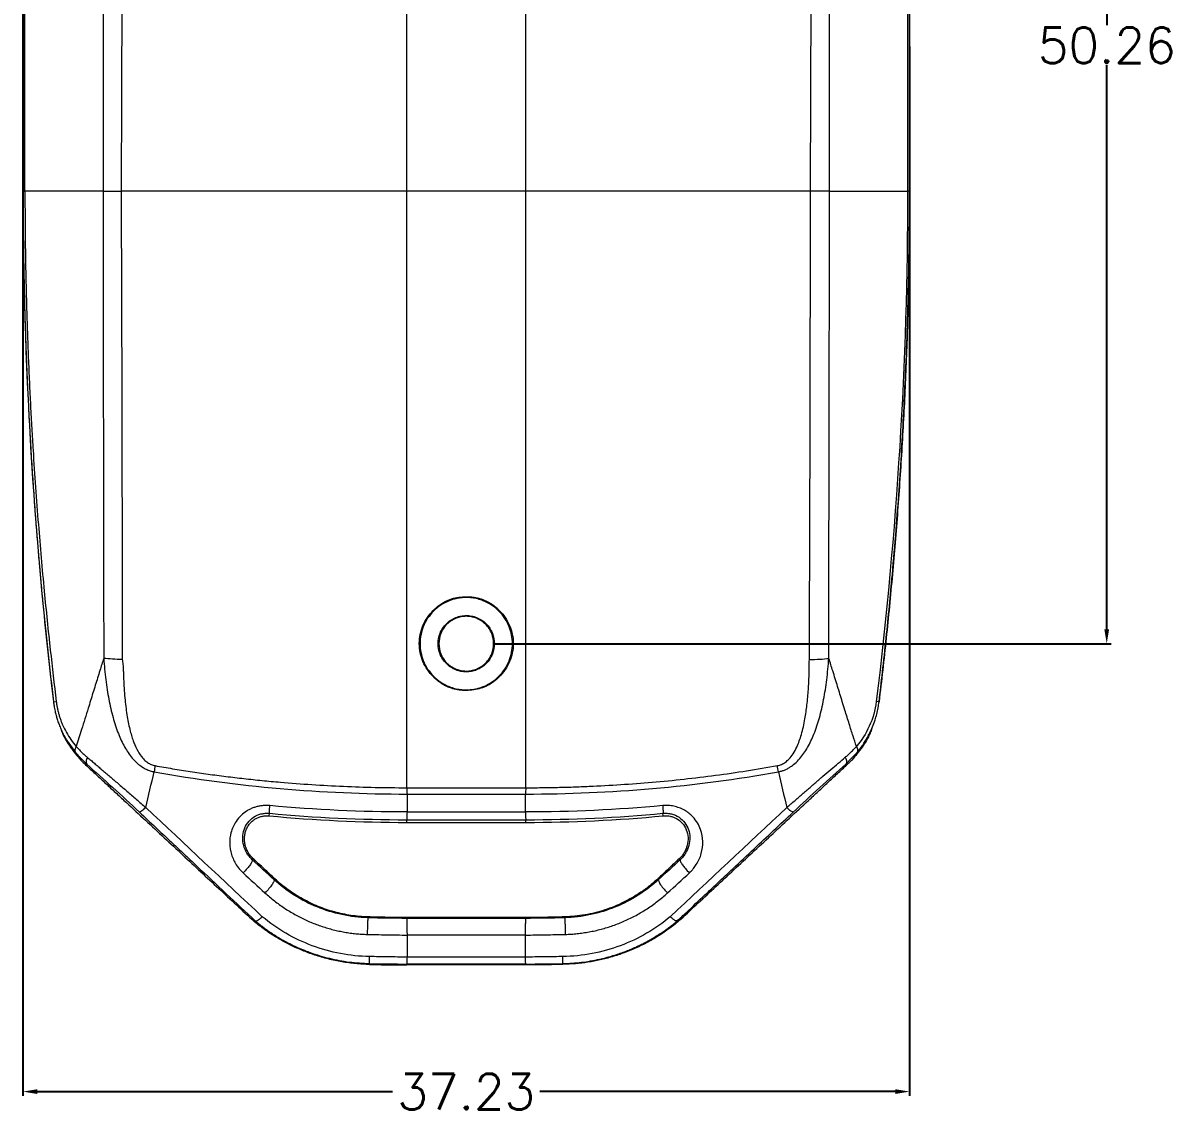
# Model space of a CAD drawing. Header units: inches. Extents: x 1127 to 2406, y 573 to 922.
# Drawn here: x 2305.61 to 2353.82, y 662.34 to 708.21 of the extents above; entities that cross this region are included whole.
import ezdxf

# ---------------------------------------------------------------- set-up
doc = ezdxf.new("R2010")
doc.units = ezdxf.units.IN
doc.styles.get("Standard").update_dxf_attribs({"font": 'txt', "bigfont": 'gbcbig.shx'})
doc.dimstyles.new('2', dxfattribs={"dimtxt": 1.5, "dimasz": 0.6, "dimexe": 0.18, "dimexo": 0.0625, "dimgap": 0.09, "dimtad": 0, "dimtih": 1, "dimtoh": 1, "dimzin": 0, "dimdsep": 46, "dimtxsty": 'Standard', "dimcen": 0, "dimadec": 0, "dimazin": 2, "dimtfac": 1, "dimtofl": 0, "dimtmove": 0, "dimatfit": 3, "dimfxl": 1, "dimtolj": 1, "dimtzin": 0, "dimarcsym": 0})

# ---------------------------------------------------------------- blocks, each defined once
blk = doc.blocks.new('*D184')
at = {"color": 0, "lineweight": -2}
for p, q in [((2305.614, 707.227), (2305.614, 663.147)), ((2342.839, 707.227), (2342.839, 663.147)), ((2306.214, 663.327), (2321.136, 663.327)), ((2342.239, 663.327), (2327.316, 663.327))]:
    blk.add_line(p, q, dxfattribs=at)
at = {"color": 0}
for points in [[(2306.214, 663.427), (2306.214, 663.227), (2305.614, 663.327)], [(2342.239, 663.427), (2342.239, 663.227), (2342.839, 663.327)]]:
    blk.add_solid(points, dxfattribs=at)
at = {"layer": 'Defpoints', "color": 0}
for p in [(2305.614, 707.289), (2342.839, 707.289), (2342.839, 663.327)]:
    blk.add_point(p, dxfattribs=at)
at = {"color": 0, "insert": (2324.226, 663.327), "char_height": 1.5, "attachment_point": 5}
blk.add_mtext('\\A1;37.23', dxfattribs=at)
blk = doc.blocks.new('*D185')
at = {"color": 0, "lineweight": -2}
for p, q in [((2326.261, 732.402), (2351.298, 732.402)), ((2351.118, 731.802), (2351.118, 708.111)), ((2351.118, 682.739), (2351.118, 706.431)), ((2325.439, 682.139), (2351.298, 682.139))]:
    blk.add_line(p, q, dxfattribs=at)
at = {"color": 0}
for points in [[(2351.018, 731.802), (2351.218, 731.802), (2351.118, 732.402)], [(2351.018, 682.739), (2351.218, 682.739), (2351.118, 682.139)]]:
    blk.add_solid(points, dxfattribs=at)
at = {"layer": 'Defpoints', "color": 0}
for p in [(2326.199, 732.402), (2351.118, 732.402), (2325.376, 682.139)]:
    blk.add_point(p, dxfattribs=at)
at = {"color": 0, "insert": (2351.118, 707.271), "char_height": 1.5, "attachment_point": 5}
blk.add_mtext('\\A1;50.26', dxfattribs=at)

msp = doc.modelspace()

# ---------------------------------------------------------------- linework, layer by layer
at = {"color": 7, "linetype": 'Continuous', "lineweight": 15}
for p, q in [((2305.614, 701.139), (2305.614, 713.439)), ((2305.618, 713.439), (2305.618, 701.139)), ((2305.697, 701.14), (2305.697, 713.439)), ((2308.977, 713.439), (2308.977, 701.139)), ((2309.778, 713.439), (2309.735, 701.139)), ((2338.676, 701.139), (2338.718, 713.439)), ((2339.475, 701.139), (2339.475, 713.439)), ((2342.756, 713.439), (2342.756, 701.14)), ((2342.835, 701.139), (2342.835, 713.439)), ((2342.839, 713.439), (2342.839, 701.139)), ((2321.726, 701.139), (2321.726, 709.129)), ((2326.726, 701.139), (2326.726, 709.129)), ((2305.614, 701.139), (2305.618, 701.139)), ((2321.726, 701.139), (2309.735, 701.139)), ((2326.726, 701.139), (2321.726, 701.139)), ((2338.676, 701.139), (2326.726, 701.139)), ((2342.839, 701.139), (2342.835, 701.139)), ((2308.045, 677.331), (2307.815, 677.569)), ((2340.407, 677.331), (2340.638, 677.569)), ((2308.291, 677.079), (2308.242, 677.054)), ((2340.162, 677.079), (2340.211, 677.054)), ((2321.727, 676.089), (2326.726, 676.089)), ((2321.739, 675.823), (2326.714, 675.823)), ((2315.957, 674.909), (2315.967, 675.015)), ((2321.739, 675.07), (2326.714, 675.07)), ((2332.496, 674.909), (2332.486, 675.015)), ((2321.726, 674.746), (2326.726, 674.746)), ((2321.726, 674.633), (2321.726, 674.746)), ((2321.726, 674.633), (2326.726, 674.633)), ((2326.726, 674.633), (2326.726, 674.746)), ((2315.281, 673.109), (2315.242, 673.067)), ((2316.187, 672.266), (2316.153, 672.23)), ((2332.266, 672.266), (2332.3, 672.23)), ((2315.341, 670.457), (2315.218, 670.571)), ((2320.094, 670.663), (2320.093, 670.628)), ((2321.726, 670.639), (2321.726, 670.603)), ((2326.726, 670.639), (2321.726, 670.639)), ((2326.726, 670.603), (2321.726, 670.603)), ((2326.726, 670.603), (2326.726, 670.639)), ((2328.36, 670.628), (2328.359, 670.663)), ((2333.112, 670.457), (2333.235, 670.571)), ((2315.341, 670.457), (2315.371, 670.491)), ((2333.112, 670.457), (2333.082, 670.491)), ((2321.739, 669.902), (2321.739, 668.978)), ((2326.714, 669.902), (2321.739, 669.902)), ((2326.714, 668.978), (2326.714, 669.902)), ((2320.167, 668.703), (2320.167, 668.666)), ((2326.726, 668.685), (2321.726, 668.685)), ((2321.726, 668.685), (2321.726, 668.648)), ((2326.726, 668.648), (2321.726, 668.648)), ((2326.714, 668.978), (2321.739, 668.978)), ((2326.726, 668.648), (2326.726, 668.685)), ((2328.286, 668.666), (2328.285, 668.703))]:
    msp.add_line(p, q, dxfattribs=at)
at = {"color": 8, "linetype": 'Continuous', "lineweight": 15}
for p, q in [((2307.539, 677.961), (2307.815, 677.569)), ((2308.291, 677.079), (2308.045, 677.331)), ((2340.162, 677.079), (2340.407, 677.331))]:
    msp.add_line(p, q, dxfattribs=at)
at = {"color": 7, "linetype": 'Continuous', "lineweight": 15, "flags": 128}
msp.add_lwpolyline([(2333.211, 673.067), (2333.191, 673.088), (2333.172, 673.109)], dxfattribs=at)
at = {"color": 7, "linetype": 'Continuous', "lineweight": 15}
for centre, start, end in [((2321.726, 735.139), 264.52796, 270), ((2326.726, 735.139), 270, 275.47204)]:
    msp.add_arc(centre, 60.506, start, end, dxfattribs=at)
for points in [[(2305.614, 701.139), (2305.614, 693.974), (2306.042, 686.809), (2306.896, 679.696)], [(2305.618, 701.139), (2305.622, 701.139), (2305.65, 701.139), (2305.697, 701.14)], [(2308.977, 701.139), (2307.696, 701.14), (2306.588, 701.14), (2305.697, 701.14)], [(2308.977, 701.139), (2309.194, 701.139), (2309.459, 701.139), (2309.735, 701.139)], [(2321.727, 676.089), (2321.727, 684.36), (2321.726, 692.75), (2321.726, 701.139)], [(2326.726, 676.089), (2326.726, 684.36), (2326.726, 692.75), (2326.726, 701.139)], [(2339.475, 701.139), (2340.757, 701.14), (2341.865, 701.14), (2342.756, 701.14)], [(2342.756, 701.14), (2342.756, 693.977), (2342.309, 686.816), (2341.441, 679.709)], [(2342.835, 701.139), (2342.831, 701.139), (2342.802, 701.139), (2342.756, 701.14)], [(2306.896, 679.696), (2306.901, 679.696), (2306.944, 679.701), (2307.012, 679.709)], [(2341.557, 679.696), (2341.552, 679.696), (2341.508, 679.701), (2341.441, 679.709)], [(2308.043, 677.251), (2308.108, 677.183), (2308.174, 677.117), (2308.242, 677.054)], [(2311.163, 677.016), (2311.149, 676.928), (2311.135, 676.841), (2311.122, 676.756)], [(2337.331, 676.756), (2337.318, 676.841), (2337.304, 676.928), (2337.289, 677.016)], [(2310.771, 675.257), (2310.884, 675.752), (2311.003, 676.253), (2311.122, 676.756)], [(2337.331, 676.756), (2337.45, 676.253), (2337.569, 675.752), (2337.682, 675.257)], [(2321.727, 676.089), (2321.731, 675.998), (2321.735, 675.909), (2321.739, 675.823)], [(2321.739, 675.823), (2321.739, 675.572), (2321.739, 675.32), (2321.739, 675.07)], [(2326.726, 676.089), (2326.722, 675.998), (2326.718, 675.909), (2326.714, 675.823)], [(2326.714, 675.07), (2326.714, 675.32), (2326.714, 675.572), (2326.714, 675.823)], [(2321.739, 675.07), (2319.815, 675.069), (2317.892, 675.159), (2315.978, 675.338)], [(2332.474, 675.338), (2330.561, 675.159), (2328.638, 675.069), (2326.714, 675.07)], [(2315.66, 670.672), (2314.045, 672.188), (2312.414, 673.718), (2310.771, 675.257)], [(2315.967, 675.015), (2317.88, 674.836), (2319.803, 674.746), (2321.726, 674.746)], [(2326.726, 674.746), (2328.65, 674.746), (2330.573, 674.836), (2332.486, 675.015)], [(2337.682, 675.257), (2336.039, 673.718), (2334.408, 672.188), (2332.793, 670.672)], [(2316.153, 672.23), (2315.85, 672.508), (2315.546, 672.787), (2315.242, 673.067)], [(2333.211, 673.067), (2332.907, 672.787), (2332.603, 672.508), (2332.3, 672.23)], [(2314.857, 672.514), (2315.163, 672.234), (2315.469, 671.953), (2315.774, 671.674)], [(2332.679, 671.674), (2332.984, 671.953), (2333.29, 672.234), (2333.596, 672.514)], [(2320.094, 670.663), (2319.855, 670.67), (2319.384, 670.713), (2318.685, 670.86), (2318, 671.092), (2317.347, 671.406), (2316.739, 671.794), (2316.366, 672.099), (2316.187, 672.266)], [(2321.726, 670.603), (2321.182, 670.603), (2320.637, 670.611), (2320.093, 670.628)], [(2328.36, 670.628), (2327.816, 670.611), (2327.271, 670.603), (2326.726, 670.603)], [(2320.167, 668.703), (2320.687, 668.691), (2321.207, 668.685), (2321.726, 668.685)], [(2326.726, 668.685), (2327.246, 668.685), (2327.766, 668.691), (2328.285, 668.703)]]:
    msp.add_open_spline(points, degree=3, dxfattribs=at)
for points, knots in [([(2305.618, 701.139), (2305.618, 700.861), (2305.619, 700.3), (2305.625, 699.45), (2305.635, 698.582), (2305.65, 697.698), (2305.669, 696.796), (2305.69, 696.014), (2305.709, 695.39), (2305.726, 694.889), (2305.746, 694.327), (2305.773, 693.623), (2305.811, 692.765), (2305.861, 691.753), (2305.921, 690.659), (2305.987, 689.583), (2306.055, 688.563), (2306.123, 687.623), (2306.191, 686.754), (2306.245, 686.087), (2306.278, 685.708), (2306.29, 685.577)], [0, 0, 0, 0, 0.053466, 0.10804, 0.163722, 0.220513, 0.278412, 0.33742, 0.371007, 0.398677, 0.43399, 0.479208, 0.53433, 0.599355, 0.674286, 0.745319, 0.806864, 0.871006, 0.926899, 0.974543, 1, 1, 1, 1]), ([(2305.697, 701.14), (2305.698, 700.718), (2305.7, 699.889), (2305.713, 698.665), (2305.734, 697.48), (2305.762, 696.334), (2305.797, 695.227), (2305.836, 694.16), (2305.88, 693.132), (2305.929, 692.143), (2305.981, 691.193), (2306.08, 689.531), (2306.242, 687.253), (2306.49, 684.452), (2306.743, 681.973), (2306.926, 680.428), (2307.012, 679.709)], [0, 0, 0, 0, 0.0588048, 0.1157916, 0.170961, 0.2243135, 0.2758495, 0.3255691, 0.3734726, 0.4195599, 0.463831, 0.5062859, 0.6519677, 0.7828207, 0.8988353, 1, 1, 1, 1]), ([(2308.977, 701.139), (2308.978, 697.857), (2308.983, 694.576), (2308.995, 688.032), (2309.002, 684.769), (2309.003, 681.521)], [0, 0, 0, 0, 0.5, 0.5, 1, 1, 1, 1]), ([(2309.735, 701.139), (2309.736, 700.728), (2309.74, 699.905), (2309.744, 698.67), (2309.749, 697.436), (2309.753, 696.203), (2309.757, 694.97), (2309.76, 693.738), (2309.764, 692.507), (2309.766, 691.276), (2309.769, 690.047), (2309.771, 688.818), (2309.773, 687.591), (2309.774, 686.365), (2309.775, 685.14), (2309.776, 683.916), (2309.777, 682.694), (2309.777, 681.881), (2309.777, 681.474)], [0, 0, 0, 0, 0.062601, 0.125189, 0.187763, 0.250324, 0.312871, 0.375405, 0.437925, 0.500432, 0.562925, 0.625405, 0.687872, 0.750324, 0.812764, 0.875189, 0.937601, 1, 1, 1, 1]), ([(2338.631, 681.473), (2338.633, 681.881), (2338.636, 682.697), (2338.641, 683.923), (2338.646, 685.15), (2338.651, 686.377), (2338.655, 687.605), (2338.658, 688.834), (2338.662, 690.064), (2338.665, 691.293), (2338.667, 692.524), (2338.67, 693.754), (2338.672, 694.985), (2338.673, 696.216), (2338.675, 697.447), (2338.675, 698.678), (2338.676, 699.908), (2338.676, 700.729), (2338.676, 701.139)], [0, 0, 0, 0, 0.062606, 0.125198, 0.187775, 0.250339, 0.312888, 0.375423, 0.437944, 0.500451, 0.562944, 0.625422, 0.687887, 0.750337, 0.812774, 0.875197, 0.937605, 1, 1, 1, 1]), ([(2339.475, 701.139), (2339.363, 701.139), (2339.236, 701.139), (2338.964, 701.139), (2338.819, 701.139), (2338.676, 701.139)], [0, 0, 0, 0, 0.5, 0.5, 1, 1, 1, 1]), ([(2339.45, 681.521), (2339.451, 684.769), (2339.458, 688.032), (2339.47, 694.576), (2339.475, 697.857), (2339.475, 701.139)], [0, 0, 0, 0, 0.5, 0.5, 1, 1, 1, 1]), ([(2341.557, 679.696), (2341.606, 680.11), (2341.712, 681.005), (2341.857, 682.348), (2341.995, 683.715), (2342.135, 685.226), (2342.319, 687.405), (2342.515, 690.224), (2342.663, 693.095), (2342.751, 695.49), (2342.8, 697.428), (2342.83, 699.299), (2342.833, 700.531), (2342.835, 701.139)], [0, 0, 0, 0, 0.05819, 0.125869, 0.188436, 0.250022, 0.33766, 0.49361, 0.644405, 0.738936, 0.828057, 0.915078, 1, 1, 1, 1]), ([(2342.839, 701.139), (2342.838, 700.691), (2342.836, 699.795), (2342.821, 698.45), (2342.796, 697.107), (2342.761, 695.764), (2342.716, 694.422), (2342.661, 693.08), (2342.596, 691.739), (2342.52, 690.398), (2342.435, 689.058), (2342.34, 687.719), (2342.235, 686.38), (2342.12, 685.042), (2341.995, 683.704), (2341.859, 682.367), (2341.715, 681.031), (2341.61, 680.141), (2341.557, 679.696)], [0, 0, 0, 0, 0.062561, 0.125098, 0.187613, 0.250112, 0.312596, 0.37507, 0.437537, 0.5, 0.562463, 0.62493, 0.687404, 0.749888, 0.812387, 0.874902, 0.937439, 1, 1, 1, 1]), ([(2324.226, 680.174), (2324.178, 680.174), (2324.081, 680.176), (2323.939, 680.191), (2323.801, 680.214), (2323.666, 680.248), (2323.536, 680.29), (2323.41, 680.343), (2323.288, 680.404), (2323.17, 680.476), (2323.057, 680.556), (2322.947, 680.647), (2322.783, 680.802), (2322.586, 681.04), (2322.398, 681.382), (2322.279, 681.753), (2322.241, 682.143), (2322.279, 682.532), (2322.397, 682.904), (2322.585, 683.246), (2322.818, 683.527), (2323.072, 683.75), (2323.331, 683.914), (2323.612, 684.03), (2323.913, 684.101), (2324.12, 684.109), (2324.226, 684.113)], [0, 0, 0, 0, 0.02356, 0.046562, 0.069117, 0.091343, 0.113363, 0.135304, 0.157293, 0.179457, 0.201921, 0.224803, 0.248217, 0.311594, 0.374023, 0.436882, 0.500181, 0.563431, 0.626242, 0.688549, 0.751838, 0.802601, 0.85148, 0.89978, 0.948856, 1, 1, 1, 1]), ([(2324.226, 684.078), (2324.177, 684.077), (2324.08, 684.075), (2323.935, 684.058), (2323.792, 684.031), (2323.65, 683.993), (2323.434, 683.916), (2323.154, 683.772), (2322.846, 683.52), (2322.594, 683.212), (2322.416, 682.867), (2322.31, 682.505), (2322.276, 682.139), (2322.31, 681.774), (2322.416, 681.412), (2322.594, 681.067), (2322.846, 680.759), (2323.154, 680.507), (2323.463, 680.347), (2323.743, 680.256), (2323.983, 680.209), (2324.145, 680.203), (2324.226, 680.2)], [0, 0, 0, 0, 0.024149, 0.048098, 0.071984, 0.095947, 0.120123, 0.185061, 0.250087, 0.315024, 0.38005, 0.439994, 0.500024, 0.559968, 0.619998, 0.684936, 0.749962, 0.8149, 0.879926, 0.920038, 0.959849, 1, 1, 1, 1]), ([(2324.226, 684.113), (2324.275, 684.113), (2324.372, 684.111), (2324.514, 684.096), (2324.653, 684.073), (2324.787, 684.039), (2324.918, 683.997), (2325.044, 683.944), (2325.166, 683.882), (2325.284, 683.811), (2325.397, 683.73), (2325.507, 683.639), (2325.671, 683.484), (2325.868, 683.246), (2326.056, 682.904), (2326.174, 682.533), (2326.211, 682.143), (2326.174, 681.753), (2326.055, 681.382), (2325.867, 681.04), (2325.634, 680.759), (2325.38, 680.536), (2325.121, 680.373), (2324.84, 680.257), (2324.54, 680.186), (2324.332, 680.178), (2324.226, 680.174)], [0, 0, 0, 0, 0.023592, 0.046623, 0.069204, 0.091452, 0.113489, 0.135443, 0.15744, 0.179609, 0.202073, 0.224951, 0.248356, 0.311624, 0.373948, 0.436744, 0.500008, 0.563293, 0.626167, 0.688578, 0.751976, 0.802754, 0.851625, 0.899896, 0.948923, 1, 1, 1, 1]), ([(2324.226, 680.2), (2324.275, 680.201), (2324.373, 680.203), (2324.518, 680.22), (2324.661, 680.247), (2324.802, 680.286), (2325.019, 680.362), (2325.299, 680.507), (2325.607, 680.759), (2325.859, 681.067), (2326.037, 681.411), (2326.143, 681.773), (2326.177, 682.139), (2326.143, 682.505), (2326.037, 682.867), (2325.859, 683.211), (2325.607, 683.519), (2325.299, 683.772), (2324.99, 683.931), (2324.71, 684.022), (2324.47, 684.069), (2324.308, 684.075), (2324.226, 684.078)], [0, 0, 0, 0, 0.0241489, 0.0480977, 0.0719841, 0.0959468, 0.120123, 0.1850608, 0.2500866, 0.3150244, 0.3800503, 0.4399937, 0.5000244, 0.5599678, 0.6199984, 0.6849362, 0.7499621, 0.8148999, 0.8799258, 0.9200385, 0.9598492, 1, 1, 1, 1]), ([(2324.226, 680.956), (2324.189, 680.957), (2324.115, 680.959), (2324.005, 680.975), (2323.896, 681.001), (2323.75, 681.051), (2323.572, 681.143), (2323.384, 681.297), (2323.23, 681.485), (2323.088, 681.761), (2323.015, 682.139), (2323.088, 682.518), (2323.23, 682.793), (2323.384, 682.981), (2323.572, 683.135), (2323.782, 683.243), (2324.003, 683.31), (2324.152, 683.318), (2324.226, 683.322)], [0, 0, 0, 0, 0.030171, 0.06009, 0.090027, 0.120251, 0.185238, 0.25037, 0.315358, 0.38049, 0.500066, 0.619641, 0.684629, 0.749761, 0.814748, 0.879881, 0.939905, 1, 1, 1, 1]), ([(2324.226, 683.289), (2324.19, 683.288), (2324.118, 683.286), (2324.011, 683.271), (2323.905, 683.245), (2323.763, 683.196), (2323.59, 683.107), (2323.408, 682.958), (2323.258, 682.775), (2323.12, 682.507), (2323.049, 682.139), (2323.12, 681.771), (2323.258, 681.503), (2323.408, 681.321), (2323.59, 681.171), (2323.795, 681.066), (2324.01, 681.001), (2324.154, 680.993), (2324.226, 680.989)], [0, 0, 0, 0, 0.0301704, 0.0600891, 0.0900259, 0.1202505, 0.185236, 0.2503702, 0.3153558, 0.38049, 0.5000655, 0.6196411, 0.6846266, 0.7497608, 0.8147463, 0.8798805, 0.939904, 1, 1, 1, 1]), ([(2324.226, 683.322), (2324.264, 683.321), (2324.338, 683.319), (2324.448, 683.303), (2324.557, 683.277), (2324.703, 683.227), (2324.881, 683.135), (2325.069, 682.982), (2325.223, 682.794), (2325.365, 682.518), (2325.438, 682.139), (2325.365, 681.761), (2325.223, 681.485), (2325.069, 681.297), (2324.881, 681.143), (2324.671, 681.035), (2324.45, 680.968), (2324.301, 680.96), (2324.226, 680.956)], [0, 0, 0, 0, 0.030171, 0.06009, 0.090027, 0.120251, 0.185238, 0.25037, 0.315358, 0.38049, 0.500066, 0.619641, 0.684629, 0.749761, 0.814748, 0.879881, 0.939905, 1, 1, 1, 1]), ([(2324.226, 680.989), (2324.263, 680.99), (2324.335, 680.992), (2324.442, 681.008), (2324.548, 681.033), (2324.69, 681.082), (2324.862, 681.171), (2325.045, 681.32), (2325.195, 681.503), (2325.333, 681.771), (2325.404, 682.139), (2325.333, 682.507), (2325.195, 682.775), (2325.045, 682.958), (2324.863, 683.108), (2324.658, 683.212), (2324.443, 683.278), (2324.299, 683.285), (2324.226, 683.289)], [0, 0, 0, 0, 0.03017, 0.060089, 0.090026, 0.120251, 0.185236, 0.25037, 0.315356, 0.38049, 0.500066, 0.619641, 0.684627, 0.749761, 0.814746, 0.879881, 0.939904, 1, 1, 1, 1]), ([(2309.003, 681.521), (2308.949, 681.352), (2308.831, 680.974), (2308.648, 680.383), (2308.484, 679.853), (2308.292, 679.233), (2308.092, 678.591), (2307.923, 678.062), (2307.847, 677.827)], [0, 0, 0, 0, 0.13616, 0.303585, 0.477146, 0.56388, 0.806289, 1, 1, 1, 1]), ([(2309.777, 681.474), (2309.638, 681.477), (2309.498, 681.482), (2309.234, 681.498), (2309.11, 681.508), (2309.003, 681.521)], [0, 0, 0, 0, 0.5, 0.5, 1, 1, 1, 1]), ([(2309.003, 681.521), (2309.015, 681.369), (2309.038, 681.071), (2309.088, 680.633), (2309.147, 680.212), (2309.217, 679.807), (2309.298, 679.419), (2309.391, 679.048), (2309.496, 678.696), (2309.646, 678.277), (2309.821, 677.896), (2310.028, 677.559), (2310.205, 677.324), (2310.404, 677.119), (2310.605, 676.967), (2310.786, 676.865), (2310.953, 676.796), (2311.067, 676.769), (2311.122, 676.756)], [0, 0, 0, 0, 0.082624, 0.162497, 0.239643, 0.314091, 0.385876, 0.455037, 0.521625, 0.585702, 0.696891, 0.748233, 0.800141, 0.856341, 0.902548, 0.936551, 0.96908, 1, 1, 1, 1]), ([(2309.777, 681.474), (2309.783, 681.441), (2309.798, 681.372), (2309.811, 681.261), (2309.822, 681.137), (2309.827, 681.02), (2309.832, 680.828), (2309.847, 680.415), (2309.889, 679.799), (2309.979, 679.098), (2310.1, 678.504), (2310.25, 678.014), (2310.408, 677.664), (2310.562, 677.424), (2310.695, 677.267), (2310.84, 677.146), (2310.996, 677.057), (2311.108, 677.03), (2311.163, 677.016)], [0, 0, 0, 0, 0.02022, 0.043013, 0.06844, 0.096547, 0.114476, 0.186282, 0.349062, 0.492911, 0.618296, 0.719372, 0.805305, 0.851212, 0.892522, 0.930202, 0.965518, 1, 1, 1, 1]), ([(2337.289, 677.016), (2337.319, 677.023), (2337.379, 677.036), (2337.466, 677.068), (2337.549, 677.11), (2337.63, 677.163), (2337.708, 677.226), (2337.823, 677.339), (2337.965, 677.527), (2338.146, 677.869), (2338.318, 678.358), (2338.448, 678.951), (2338.539, 679.585), (2338.593, 680.201), (2338.625, 680.838), (2338.629, 681.257), (2338.631, 681.473)], [0, 0, 0, 0, 0.01855, 0.037137, 0.056018, 0.075438, 0.09562, 0.116767, 0.173236, 0.238005, 0.35198, 0.488578, 0.609285, 0.743444, 0.86747, 1, 1, 1, 1]), ([(2337.331, 676.756), (2337.373, 676.766), (2337.458, 676.785), (2337.584, 676.83), (2337.711, 676.888), (2337.858, 676.975), (2338.039, 677.111), (2338.298, 677.373), (2338.58, 677.787), (2338.85, 678.369), (2339.071, 679.045), (2339.244, 679.809), (2339.374, 680.642), (2339.424, 681.221), (2339.45, 681.521)], [0, 0, 0, 0, 0.023316, 0.047593, 0.072759, 0.098802, 0.140373, 0.195066, 0.297767, 0.410938, 0.542141, 0.683827, 0.836362, 1, 1, 1, 1]), ([(2338.631, 681.473), (2338.78, 681.475), (2338.929, 681.481), (2339.209, 681.497), (2339.339, 681.508), (2339.45, 681.521)], [0, 0, 0, 0, 0.5, 0.5, 1, 1, 1, 1]), ([(2340.606, 677.827), (2340.559, 677.971), (2340.459, 678.283), (2340.298, 678.792), (2340.148, 679.275), (2339.986, 679.798), (2339.817, 680.346), (2339.63, 680.95), (2339.506, 681.345), (2339.45, 681.521)], [0, 0, 0, 0, 0.119148, 0.257756, 0.415961, 0.512662, 0.682167, 0.858649, 1, 1, 1, 1]), ([(2306.896, 679.696), (2306.903, 679.638), (2306.92, 679.509), (2306.957, 679.319), (2307.003, 679.133), (2307.053, 678.959), (2307.114, 678.779), (2307.232, 678.485), (2307.366, 678.197), (2307.504, 678.009), (2307.539, 677.961)], [0, 0, 0, 0, 0.089518, 0.202941, 0.301424, 0.389243, 0.489249, 0.601318, 0.89862, 1, 1, 1, 1]), ([(2307.012, 679.709), (2307.018, 679.66), (2307.031, 679.563), (2307.059, 679.419), (2307.091, 679.277), (2307.129, 679.138), (2307.173, 679), (2307.223, 678.864), (2307.306, 678.664), (2307.435, 678.405), (2307.625, 678.101), (2307.772, 677.919), (2307.847, 677.827)], [0, 0, 0, 0, 0.066506, 0.132682, 0.198779, 0.265034, 0.331669, 0.398885, 0.466867, 0.63842, 0.815552, 1, 1, 1, 1]), ([(2341.441, 679.709), (2341.397, 679.346), (2341.294, 678.992), (2341.003, 678.356), (2340.817, 678.073), (2340.606, 677.827)], [0, 0, 0, 0, 0.5, 0.5, 1, 1, 1, 1]), ([(2340.919, 677.954), (2340.958, 678.014), (2341.051, 678.155), (2341.172, 678.387), (2341.292, 678.654), (2341.388, 678.917), (2341.465, 679.185), (2341.522, 679.44), (2341.546, 679.612), (2341.557, 679.696)], [0, 0, 0, 0, 0.119928, 0.285183, 0.430028, 0.592868, 0.730217, 0.868986, 1, 1, 1, 1]), ([(2307.198, 678.577), (2307.221, 678.511), (2307.322, 678.23), (2307.597, 677.773), (2307.894, 677.425), (2308.043, 677.251)], [0, 0, 0, 0, 0.1314662, 0.5655415, 1, 1, 1, 1]), ([(2341.259, 678.587), (2341.234, 678.518), (2341.133, 678.234), (2340.857, 677.773), (2340.559, 677.425), (2340.41, 677.251)], [0, 0, 0, 0, 0.136735, 0.568022, 1, 1, 1, 1]), ([(2307.847, 677.827), (2307.82, 677.777), (2307.801, 677.726), (2307.789, 677.637), (2307.796, 677.598), (2307.815, 677.569)], [0, 0, 0, 0, 0.5, 0.5, 1, 1, 1, 1]), ([(2307.847, 677.827), (2307.884, 677.786), (2307.957, 677.704), (2308.073, 677.587), (2308.192, 677.474), (2308.275, 677.403), (2308.316, 677.367)], [0, 0, 0, 0, 0.255288, 0.507111, 0.755377, 1, 1, 1, 1]), ([(2340.137, 677.367), (2340.178, 677.403), (2340.261, 677.474), (2340.38, 677.587), (2340.496, 677.704), (2340.569, 677.786), (2340.606, 677.827)], [0, 0, 0, 0, 0.244653, 0.492928, 0.744742, 1, 1, 1, 1]), ([(2340.606, 677.827), (2340.634, 677.776), (2340.652, 677.726), (2340.664, 677.636), (2340.656, 677.598), (2340.638, 677.569)], [0, 0, 0, 0, 0.5, 0.5, 1, 1, 1, 1]), ([(2308.316, 677.367), (2308.286, 677.305), (2308.266, 677.244), (2308.258, 677.142), (2308.269, 677.103), (2308.291, 677.079)], [0, 0, 0, 0, 0.5, 0.5, 1, 1, 1, 1]), ([(2308.316, 677.367), (2308.364, 677.326), (2308.462, 677.244), (2308.612, 677.115), (2308.768, 676.983), (2308.928, 676.847), (2309.092, 676.707), (2309.26, 676.563), (2309.432, 676.415), (2309.672, 676.209), (2309.985, 675.939), (2310.375, 675.601), (2310.637, 675.373), (2310.771, 675.257)], [0, 0, 0, 0, 0.0634782, 0.12795, 0.1934111, 0.259854, 0.327268, 0.3956394, 0.4649516, 0.5351851, 0.684148, 0.8392259, 1, 1, 1, 1]), ([(2337.682, 675.257), (2337.74, 675.308), (2337.856, 675.408), (2338.03, 675.559), (2338.201, 675.708), (2338.37, 675.854), (2338.537, 675.998), (2338.7, 676.139), (2338.923, 676.331), (2339.202, 676.571), (2339.531, 676.852), (2339.844, 677.118), (2340.04, 677.285), (2340.137, 677.367)], [0, 0, 0, 0, 0.07034, 0.139716, 0.208087, 0.275413, 0.341662, 0.406805, 0.470816, 0.608958, 0.743272, 0.873642, 1, 1, 1, 1]), ([(2340.137, 677.367), (2340.167, 677.307), (2340.186, 677.246), (2340.195, 677.144), (2340.184, 677.104), (2340.162, 677.079)], [0, 0, 0, 0, 0.5, 0.5, 1, 1, 1, 1]), ([(2308.242, 677.054), (2308.375, 676.931), (2308.642, 676.684), (2309.044, 676.311), (2309.448, 675.936), (2309.718, 675.685), (2309.854, 675.559)], [0, 0, 0, 0, 0.247085, 0.496083, 0.74704, 1, 1, 1, 1]), ([(2308.291, 677.079), (2308.635, 676.776), (2309.006, 676.443), (2309.754, 675.761), (2310.132, 675.41), (2310.501, 675.064)], [0, 0, 0, 0, 0.5, 0.5, 1, 1, 1, 1]), ([(2311.163, 677.016), (2311.408, 676.973), (2311.899, 676.887), (2312.64, 676.77), (2313.386, 676.662), (2314.137, 676.562), (2314.893, 676.472), (2315.655, 676.391), (2316.604, 676.303), (2317.743, 676.216), (2319.07, 676.144), (2320.399, 676.098), (2321.284, 676.092), (2321.727, 676.089)], [0, 0, 0, 0, 0.070399, 0.141123, 0.212184, 0.28359, 0.355352, 0.42748, 0.499983, 0.624693, 0.749991, 0.875159, 1, 1, 1, 1]), ([(2326.726, 676.089), (2326.947, 676.09), (2327.39, 676.091), (2328.053, 676.103), (2328.718, 676.121), (2329.604, 676.156), (2330.71, 676.216), (2332.04, 676.317), (2333.367, 676.447), (2334.69, 676.607), (2335.997, 676.794), (2336.86, 676.942), (2337.289, 677.016)], [0, 0, 0, 0, 0.06238, 0.124839, 0.187381, 0.250014, 0.375303, 0.500024, 0.626652, 0.752155, 0.876587, 1, 1, 1, 1]), ([(2337.952, 675.064), (2338.321, 675.41), (2338.699, 675.761), (2339.447, 676.443), (2339.818, 676.776), (2340.162, 677.079)], [0, 0, 0, 0, 0.5, 0.5, 1, 1, 1, 1]), ([(2338.599, 675.559), (2338.735, 675.685), (2339.005, 675.936), (2339.409, 676.311), (2339.811, 676.684), (2340.078, 676.931), (2340.211, 677.054)], [0, 0, 0, 0, 0.25296, 0.503917, 0.752915, 1, 1, 1, 1]), ([(2340.41, 677.251), (2340.377, 677.217), (2340.313, 677.15), (2340.245, 677.086), (2340.211, 677.054)], [0, 0, 0, 0, 0.500015, 1, 1, 1, 1]), ([(2311.122, 676.756), (2312.87, 676.443), (2314.634, 676.211), (2318.178, 675.903), (2319.959, 675.825), (2321.739, 675.823)], [0, 0, 0, 0, 0.5, 0.5, 1, 1, 1, 1]), ([(2326.714, 675.823), (2328.494, 675.825), (2330.275, 675.903), (2333.819, 676.211), (2335.583, 676.443), (2337.331, 676.756)], [0, 0, 0, 0, 0.5, 0.5, 1, 1, 1, 1]), ([(2309.854, 675.559), (2310.121, 675.311), (2310.651, 674.818), (2311.44, 674.084), (2312.218, 673.361), (2312.984, 672.648), (2313.739, 671.946), (2314.483, 671.255), (2314.974, 670.798), (2315.218, 670.571)], [0, 0, 0, 0, 0.148937, 0.295813, 0.440666, 0.583526, 0.724391, 0.863226, 1, 1, 1, 1]), ([(2315.978, 675.338), (2315.932, 675.341), (2315.837, 675.347), (2315.694, 675.341), (2315.55, 675.322), (2315.406, 675.289), (2315.264, 675.242), (2315.126, 675.18), (2314.956, 675.082), (2314.755, 674.923), (2314.51, 674.631), (2314.329, 674.232), (2314.272, 673.749), (2314.335, 673.36), (2314.452, 673.061), (2314.573, 672.841), (2314.709, 672.658), (2314.818, 672.553), (2314.857, 672.515)], [0, 0, 0, 0, 0.033495, 0.067742, 0.102557, 0.138065, 0.174276, 0.211164, 0.248757, 0.319022, 0.402029, 0.535319, 0.648644, 0.772782, 0.832153, 0.889765, 0.959752, 1, 1, 1, 1]), ([(2315.967, 675.014), (2315.963, 675.021), (2315.963, 675.066), (2315.966, 675.156), (2315.968, 675.189), (2315.972, 675.257), (2315.975, 675.294), (2315.978, 675.338)], [0, 0, 0, 0, 0.5, 0.5, 0.75, 0.75, 1, 1, 1, 1]), ([(2333.596, 672.515), (2333.621, 672.538), (2333.682, 672.597), (2333.782, 672.71), (2333.901, 672.876), (2334.013, 673.084), (2334.13, 673.407), (2334.184, 673.832), (2334.086, 674.376), (2333.808, 674.839), (2333.457, 675.12), (2333.173, 675.252), (2332.944, 675.316), (2332.71, 675.35), (2332.553, 675.342), (2332.474, 675.338)], [0, 0, 0, 0, 0.024992, 0.062124, 0.111176, 0.175883, 0.238642, 0.369532, 0.498938, 0.658515, 0.772165, 0.830199, 0.887458, 0.94401, 1, 1, 1, 1]), ([(2332.474, 675.338), (2332.478, 675.294), (2332.48, 675.257), (2332.485, 675.189), (2332.487, 675.156), (2332.49, 675.066), (2332.49, 675.021), (2332.486, 675.014)], [0, 0, 0, 0, 0.25, 0.25, 0.5, 0.5, 1, 1, 1, 1]), ([(2333.235, 670.571), (2333.479, 670.798), (2333.97, 671.255), (2334.714, 671.946), (2335.469, 672.648), (2336.235, 673.361), (2337.013, 674.084), (2337.802, 674.818), (2338.332, 675.311), (2338.599, 675.559)], [0, 0, 0, 0, 0.136774, 0.275609, 0.416474, 0.559334, 0.704187, 0.851063, 1, 1, 1, 1]), ([(2310.771, 675.257), (2310.709, 675.197), (2310.645, 675.142), (2310.547, 675.073), (2310.514, 675.059), (2310.501, 675.064)], [0, 0, 0, 0, 0.5, 0.5, 1, 1, 1, 1]), ([(2310.501, 675.064), (2310.73, 674.849), (2311.155, 674.451), (2311.739, 673.904), (2312.219, 673.453), (2312.596, 673.098), (2313.229, 672.504), (2314.145, 671.644), (2314.964, 670.874), (2315.371, 670.491)], [0, 0, 0, 0, 0.140225, 0.2595, 0.357825, 0.435197, 0.491618, 0.747535, 1, 1, 1, 1]), ([(2315.242, 673.067), (2315.196, 673.109), (2315.157, 673.15), (2315.082, 673.242), (2315.047, 673.291), (2314.955, 673.444), (2314.91, 673.553), (2314.821, 673.885), (2314.827, 674.119), (2314.968, 674.534), (2315.107, 674.723), (2315.386, 674.911), (2315.492, 674.958), (2315.665, 675.001), (2315.725, 675.011), (2315.845, 675.021), (2315.903, 675.02), (2315.967, 675.014)], [0, 0, 0, 0, 0.0625, 0.0625, 0.125, 0.125, 0.25, 0.25, 0.5, 0.5, 0.75, 0.75, 0.875, 0.875, 0.9375, 0.9375, 1, 1, 1, 1]), ([(2315.281, 673.109), (2315.259, 673.129), (2315.221, 673.167), (2315.166, 673.232), (2315.117, 673.298), (2315.058, 673.391), (2314.998, 673.512), (2314.946, 673.665), (2314.916, 673.829), (2314.911, 674.003), (2314.935, 674.175), (2314.984, 674.33), (2315.056, 674.472), (2315.154, 674.605), (2315.271, 674.717), (2315.399, 674.801), (2315.508, 674.849), (2315.599, 674.878), (2315.669, 674.895), (2315.739, 674.906), (2315.799, 674.911), (2315.847, 674.913), (2315.884, 674.913), (2315.921, 674.912), (2315.943, 674.91), (2315.957, 674.909)], [0, 0, 0, 0, 0.03125, 0.0625, 0.09375, 0.125, 0.1875, 0.25, 0.3125, 0.375, 0.4375, 0.5, 0.5625, 0.624999, 0.687499, 0.749999, 0.812499, 0.843749, 0.874999, 0.906249, 0.937499, 0.953124, 0.968749, 0.984374, 1, 1, 1, 1]), ([(2321.739, 675.07), (2321.737, 674.979), (2321.735, 674.899), (2321.731, 674.785), (2321.729, 674.751), (2321.726, 674.746)], [0, 0, 0, 0, 0.5, 0.5, 1, 1, 1, 1]), ([(2326.714, 675.07), (2326.716, 674.984), (2326.718, 674.901), (2326.722, 674.783), (2326.724, 674.751), (2326.726, 674.746)], [0, 0, 0, 0, 0.5, 0.5, 1, 1, 1, 1]), ([(2332.486, 675.014), (2332.55, 675.02), (2332.607, 675.021), (2332.727, 675.011), (2332.787, 675.001), (2332.961, 674.958), (2333.067, 674.911), (2333.345, 674.723), (2333.485, 674.534), (2333.626, 674.119), (2333.632, 673.886), (2333.543, 673.553), (2333.498, 673.444), (2333.406, 673.292), (2333.371, 673.242), (2333.296, 673.15), (2333.256, 673.108), (2333.211, 673.067)], [0, 0, 0, 0, 0.0625, 0.0625, 0.125, 0.125, 0.25, 0.25, 0.5, 0.5, 0.75, 0.75, 0.875, 0.875, 0.9375, 0.9375, 1, 1, 1, 1]), ([(2332.496, 674.909), (2332.528, 674.911), (2332.592, 674.915), (2332.689, 674.91), (2332.8, 674.893), (2332.924, 674.859), (2333.107, 674.777), (2333.312, 674.61), (2333.484, 674.331), (2333.555, 674.002), (2333.525, 673.722), (2333.455, 673.512), (2333.382, 673.365), (2333.289, 673.227), (2333.211, 673.148), (2333.172, 673.109)], [0, 0, 0, 0, 0.0376321, 0.0752638, 0.1132781, 0.170404, 0.2261681, 0.3485077, 0.4753888, 0.6069249, 0.7406467, 0.8042763, 0.8686219, 0.9347907, 1, 1, 1, 1]), ([(2333.082, 670.491), (2333.211, 670.612), (2333.599, 670.977), (2334.161, 671.505), (2334.812, 672.117), (2335.499, 672.762), (2336.558, 673.757), (2337.404, 674.551), (2337.952, 675.064)], [0, 0, 0, 0, 0.079817, 0.241019, 0.348399, 0.481994, 0.664869, 1, 1, 1, 1]), ([(2337.952, 675.064), (2337.939, 675.059), (2337.906, 675.073), (2337.808, 675.142), (2337.744, 675.197), (2337.682, 675.257)], [0, 0, 0, 0, 0.5, 0.5, 1, 1, 1, 1]), ([(2315.242, 673.067), (2315.252, 673.051), (2315.245, 673.019), (2315.209, 672.94), (2315.181, 672.894), (2315.119, 672.805), (2315.078, 672.752), (2314.977, 672.634), (2314.917, 672.571), (2314.857, 672.514)], [0, 0, 0, 0, 0.25, 0.25, 0.5, 0.5, 0.75, 0.75, 1, 1, 1, 1]), ([(2316.187, 672.266), (2316.037, 672.406), (2315.735, 672.687), (2315.433, 672.968), (2315.281, 673.109)], [0, 0, 0, 0, 0.498154, 1, 1, 1, 1]), ([(2333.172, 673.109), (2333.02, 672.968), (2332.718, 672.687), (2332.416, 672.406), (2332.266, 672.266)], [0, 0, 0, 0, 0.501846, 1, 1, 1, 1]), ([(2333.211, 673.067), (2333.201, 673.052), (2333.208, 673.019), (2333.244, 672.94), (2333.272, 672.894), (2333.334, 672.805), (2333.375, 672.752), (2333.476, 672.634), (2333.536, 672.571), (2333.596, 672.515)], [0, 0, 0, 0, 0.25, 0.25, 0.5, 0.5, 0.75, 0.75, 1, 1, 1, 1]), ([(2316.153, 672.23), (2316.164, 672.214), (2316.158, 672.18), (2316.123, 672.099), (2316.094, 672.051), (2316.032, 671.961), (2315.993, 671.909), (2315.893, 671.793), (2315.834, 671.73), (2315.774, 671.674)], [0, 0, 0, 0, 0.25, 0.25, 0.5, 0.5, 0.75, 0.75, 1, 1, 1, 1]), ([(2320.093, 670.628), (2319.363, 670.65), (2318.638, 670.805), (2317.295, 671.355), (2316.679, 671.748), (2316.153, 672.23)], [0, 0, 0, 0, 0.5, 0.5, 1, 1, 1, 1]), ([(2332.266, 672.266), (2332.206, 672.212), (2332.087, 672.103), (2331.9, 671.95), (2331.708, 671.805), (2331.511, 671.667), (2331.309, 671.538), (2331.101, 671.417), (2330.888, 671.304), (2330.67, 671.2), (2330.39, 671.079), (2330.045, 670.952), (2329.633, 670.833), (2329.213, 670.745), (2328.788, 670.685), (2328.502, 670.671), (2328.359, 670.663)], [0, 0, 0, 0, 0.056376, 0.112469, 0.168353, 0.224104, 0.279796, 0.335506, 0.391307, 0.447274, 0.503478, 0.603304, 0.70247, 0.801376, 0.900421, 1, 1, 1, 1]), ([(2332.3, 672.23), (2331.774, 671.748), (2331.158, 671.355), (2329.815, 670.805), (2329.09, 670.65), (2328.36, 670.628)], [0, 0, 0, 0, 0.5, 0.5, 1, 1, 1, 1]), ([(2332.3, 672.23), (2332.292, 672.217), (2332.292, 672.194), (2332.32, 672.119), (2332.348, 672.067), (2332.427, 671.951), (2332.477, 671.887), (2332.581, 671.77), (2332.633, 671.717), (2332.679, 671.674)], [0, 0, 0, 0, 0.25, 0.25, 0.5, 0.5, 0.75, 0.75, 1, 1, 1, 1]), ([(2315.774, 671.674), (2315.838, 671.616), (2315.967, 671.5), (2316.169, 671.337), (2316.375, 671.181), (2316.587, 671.035), (2316.803, 670.897), (2317.023, 670.769), (2317.247, 670.649), (2317.474, 670.539), (2317.704, 670.438), (2317.936, 670.346), (2318.171, 670.263), (2318.406, 670.189), (2318.643, 670.125), (2318.881, 670.07), (2319.119, 670.023), (2319.357, 669.986), (2319.595, 669.957), (2319.832, 669.937), (2319.989, 669.931), (2320.068, 669.927)], [0, 0, 0, 0, 0.055846, 0.111334, 0.166462, 0.221234, 0.275654, 0.329723, 0.383436, 0.436791, 0.489788, 0.542427, 0.594709, 0.646633, 0.698197, 0.7494, 0.800241, 0.850717, 0.900834, 0.950599, 1, 1, 1, 1]), ([(2328.385, 669.927), (2328.468, 669.931), (2328.634, 669.938), (2328.884, 669.96), (2329.135, 669.991), (2329.386, 670.033), (2329.638, 670.084), (2329.888, 670.145), (2330.138, 670.216), (2330.387, 670.298), (2330.633, 670.39), (2330.877, 670.492), (2331.118, 670.605), (2331.356, 670.728), (2331.589, 670.861), (2331.818, 671.004), (2332.043, 671.156), (2332.261, 671.319), (2332.475, 671.491), (2332.611, 671.613), (2332.679, 671.674)], [0, 0, 0, 0, 0.05214, 0.104687, 0.157628, 0.210973, 0.264727, 0.318888, 0.373451, 0.428416, 0.483782, 0.539548, 0.595713, 0.652277, 0.70924, 0.766598, 0.824349, 0.882496, 0.941046, 1, 1, 1, 1]), ([(2315.371, 670.491), (2315.372, 670.492), (2315.375, 670.492), (2315.388, 670.492), (2315.412, 670.494), (2315.444, 670.502), (2315.48, 670.522), (2315.52, 670.551), (2315.564, 670.586), (2315.61, 670.627), (2315.643, 670.657), (2315.66, 670.672)], [0, 0, 0, 0, 0.0661655, 0.1489015, 0.2496091, 0.3781265, 0.5005341, 0.6265426, 0.7512149, 0.877667, 1, 1, 1, 1]), ([(2320.169, 668.996), (2319.346, 669.015), (2318.526, 669.17), (2316.991, 669.741), (2316.278, 670.156), (2315.66, 670.672)], [0, 0, 0, 0, 0.5, 0.5, 1, 1, 1, 1]), ([(2320.093, 670.628), (2320.092, 670.624), (2320.091, 670.606), (2320.087, 670.526), (2320.085, 670.465), (2320.079, 670.316), (2320.077, 670.23), (2320.072, 670.066), (2320.069, 669.99), (2320.068, 669.927)], [0, 0, 0, 0, 0.25, 0.25, 0.5, 0.5, 0.75, 0.75, 1, 1, 1, 1]), ([(2321.726, 670.639), (2321.454, 670.639), (2320.91, 670.643), (2320.366, 670.655), (2320.094, 670.663)], [-0.0000005, -0.0000005, -0.0000005, -0.0000005, 0.499999, 0.999998, 0.999998, 0.999998, 0.999998]), ([(2321.726, 670.603), (2321.727, 670.599), (2321.728, 670.575), (2321.731, 670.493), (2321.732, 670.435), (2321.734, 670.297), (2321.735, 670.218), (2321.737, 670.058), (2321.738, 669.976), (2321.739, 669.902)], [0, 0, 0, 0, 0.25, 0.25, 0.5, 0.5, 0.75, 0.75, 1, 1, 1, 1]), ([(2326.714, 669.902), (2326.715, 669.976), (2326.716, 670.058), (2326.718, 670.218), (2326.719, 670.297), (2326.721, 670.435), (2326.722, 670.493), (2326.724, 670.575), (2326.725, 670.599), (2326.726, 670.603)], [0, 0, 0, 0, 0.25, 0.25, 0.5, 0.5, 0.75, 0.75, 1, 1, 1, 1]), ([(2328.359, 670.663), (2328.087, 670.656), (2327.543, 670.642), (2326.999, 670.64), (2326.726, 670.639)], [0, 0, 0, 0, 0.500015, 1, 1, 1, 1]), ([(2332.793, 670.672), (2332.175, 670.156), (2331.462, 669.741), (2329.927, 669.17), (2329.107, 669.015), (2328.284, 668.996)], [0, 0, 0, 0, 0.5, 0.5, 1, 1, 1, 1]), ([(2328.36, 670.628), (2328.361, 670.623), (2328.363, 670.593), (2328.367, 670.504), (2328.369, 670.447), (2328.373, 670.334), (2328.375, 670.263), (2328.38, 670.101), (2328.383, 670.01), (2328.385, 669.927)], [0, 0, 0, 0, 0.25, 0.25, 0.5, 0.5, 0.75, 0.75, 1, 1, 1, 1]), ([(2333.082, 670.491), (2333.081, 670.492), (2333.079, 670.492), (2333.065, 670.492), (2333.041, 670.494), (2333.009, 670.503), (2332.972, 670.523), (2332.933, 670.55), (2332.89, 670.586), (2332.843, 670.626), (2332.81, 670.657), (2332.793, 670.672)], [0, 0, 0, 0, 0.066042, 0.148995, 0.250332, 0.38171, 0.501118, 0.625814, 0.749227, 0.876584, 1, 1, 1, 1]), ([(2320.167, 668.666), (2320.068, 668.67), (2319.872, 668.676), (2319.58, 668.7), (2319.289, 668.733), (2319.001, 668.777), (2318.715, 668.832), (2318.432, 668.897), (2318.15, 668.973), (2317.871, 669.059), (2317.521, 669.182), (2317.106, 669.351), (2316.635, 669.581), (2316.184, 669.842), (2315.749, 670.131), (2315.477, 670.348), (2315.341, 670.457)], [0, 0, 0, 0, 0.056093, 0.11189, 0.167466, 0.222901, 0.278272, 0.333658, 0.389139, 0.444792, 0.500695, 0.601227, 0.700959, 0.800353, 0.899878, 1, 1, 1, 1]), ([(2333.112, 670.457), (2333.037, 670.396), (2332.886, 670.274), (2332.653, 670.102), (2332.414, 669.939), (2332.169, 669.785), (2331.918, 669.641), (2331.662, 669.505), (2331.4, 669.38), (2331.132, 669.263), (2330.786, 669.128), (2330.361, 668.986), (2329.853, 668.853), (2329.337, 668.755), (2328.814, 668.689), (2328.463, 668.674), (2328.286, 668.666)], [0, 0, 0, 0, 0.055712, 0.11118, 0.166486, 0.221708, 0.276927, 0.332223, 0.387675, 0.443364, 0.499368, 0.599765, 0.699569, 0.799237, 0.899229, 1, 1, 1, 1]), ([(2320.068, 669.927), (2320.193, 669.926), (2320.472, 669.922), (2320.889, 669.913), (2321.321, 669.906), (2321.599, 669.903), (2321.739, 669.902)], [0, 0, 0, 0, 0.224941, 0.500004, 0.749999, 1, 1, 1, 1]), ([(2326.714, 669.902), (2326.854, 669.903), (2327.132, 669.904), (2327.55, 669.913), (2327.967, 669.923), (2328.246, 669.926), (2328.385, 669.927)], [0, 0, 0, 0, 0.250058, 0.499997, 0.750209, 1, 1, 1, 1]), ([(2316.964, 669.469), (2317.045, 669.43), (2317.222, 669.344), (2317.428, 669.26), (2317.571, 669.206), (2317.629, 669.184), (2317.924, 669.076), (2318.477, 668.91), (2319.312, 668.749), (2319.881, 668.718), (2320.167, 668.703)], [0, 0, 0, 0, 0.0817286, 0.1784562, 0.2016764, 0.2203832, 0.2345762, 0.4865607, 0.7417113, 1, 1, 1, 1]), ([(2328.285, 668.703), (2328.545, 668.716), (2329.062, 668.742), (2329.743, 668.863), (2330.327, 669.013), (2330.815, 669.176), (2331.203, 669.329), (2331.423, 669.437), (2331.489, 669.469)], [0, 0, 0, 0, 0.233707, 0.467099, 0.622542, 0.777811, 0.932857, 1, 1, 1, 1]), ([(2320.167, 668.703), (2320.167, 668.707), (2320.166, 668.737), (2320.167, 668.843), (2320.168, 668.918), (2320.169, 668.996)], [0, 0, 0, 0, 0.5, 0.5, 1, 1, 1, 1]), ([(2320.167, 668.666), (2320.427, 668.661), (2320.946, 668.65), (2321.466, 668.648), (2321.726, 668.648)], [0, 0, 0, 0, 0.500037, 1, 1, 1, 1]), ([(2321.739, 668.978), (2321.608, 668.978), (2321.346, 668.979), (2320.954, 668.985), (2320.562, 668.992), (2320.3, 668.995), (2320.169, 668.996)], [0, 0, 0, 0, 0.250051, 0.499997, 0.749903, 1, 1, 1, 1]), ([(2321.739, 668.978), (2321.737, 668.895), (2321.735, 668.823), (2321.731, 668.72), (2321.728, 668.689), (2321.726, 668.685)], [0, 0, 0, 0, 0.5, 0.5, 1, 1, 1, 1]), ([(2328.284, 668.996), (2328.166, 668.995), (2327.904, 668.992), (2327.512, 668.985), (2327.107, 668.98), (2326.845, 668.979), (2326.714, 668.978)], [0, 0, 0, 0, 0.225349, 0.500003, 0.75, 1, 1, 1, 1]), ([(2326.726, 668.685), (2326.724, 668.689), (2326.722, 668.72), (2326.718, 668.823), (2326.716, 668.895), (2326.714, 668.978)], [0, 0, 0, 0, 0.5, 0.5, 1, 1, 1, 1]), ([(2328.286, 668.666), (2328.026, 668.661), (2327.506, 668.65), (2326.986, 668.648), (2326.726, 668.648)], [0, 0, 0, 0, 0.5000202, 1, 1, 1, 1]), ([(2328.285, 668.703), (2328.286, 668.707), (2328.287, 668.736), (2328.286, 668.842), (2328.285, 668.917), (2328.284, 668.996)], [0, 0, 0, 0, 0.5, 0.5, 1, 1, 1, 1])]:
    msp.add_open_spline(points, degree=3, knots=knots, dxfattribs=at)
at = {"color": 8, "linetype": 'Continuous', "lineweight": 15}
for points, knots in [([(2306.29, 685.577), (2306.296, 685.505), (2306.321, 685.214), (2306.373, 684.629), (2306.485, 683.436), (2306.655, 681.765), (2306.815, 680.391), (2306.896, 679.696)], [0, 0, 0, 0, 0.036735, 0.147726, 0.29818, 0.644876, 1, 1, 1, 1]), ([(2340.638, 677.569), (2340.713, 677.662), (2340.812, 677.784), (2340.898, 677.921), (2340.919, 677.954)], [0, 0, 0, 0, 0.758258, 1, 1, 1, 1]), ([(2315.371, 670.491), (2315.398, 670.468), (2315.47, 670.409), (2315.584, 670.319), (2315.712, 670.222), (2315.819, 670.144), (2315.91, 670.079), (2315.984, 670.029), (2316.059, 669.979), (2316.134, 669.93), (2316.21, 669.881), (2316.427, 669.747), (2316.676, 669.603), (2316.909, 669.495), (2316.964, 669.469)], [0, 0, 0, 0, 0.057134, 0.1488, 0.22868, 0.311874, 0.358914, 0.40609, 0.453403, 0.500853, 0.548442, 0.596171, 0.903849, 1, 1, 1, 1]), ([(2331.489, 669.469), (2331.554, 669.5), (2331.74, 669.587), (2332.025, 669.747), (2332.297, 669.914), (2332.507, 670.054), (2332.662, 670.163), (2332.815, 670.277), (2332.954, 670.386), (2333.044, 670.46), (2333.082, 670.491)], [0, 0, 0, 0, 0.1123734, 0.3227893, 0.5150511, 0.6172731, 0.7211822, 0.815341, 0.9212455, 1, 1, 1, 1])]:
    msp.add_open_spline(points, degree=3, knots=knots, dxfattribs=at)

# ---------------------------------------------------------------- dimensions: what is measured, and where the dimension line sits
dim = msp.add_linear_dim(base=(2351.118, 732.402), p1=(2325.376, 682.139), p2=(2326.199, 732.402), angle=90, dimstyle='2')
dim.commit()
dim.dimension.update_dxf_attribs({"geometry": '*D185', "text_midpoint": (2351.118, 707.271)})
dim = msp.add_linear_dim(base=(2342.8393, 663.3266), p1=(2305.6136, 707.2891), p2=(2342.8393, 707.2891), dimstyle='2')
dim.commit()
dim.dimension.update_dxf_attribs({"geometry": '*D184', "text_midpoint": (2324.2265, 663.3266)})

doc.saveas('drawing.dxf')
